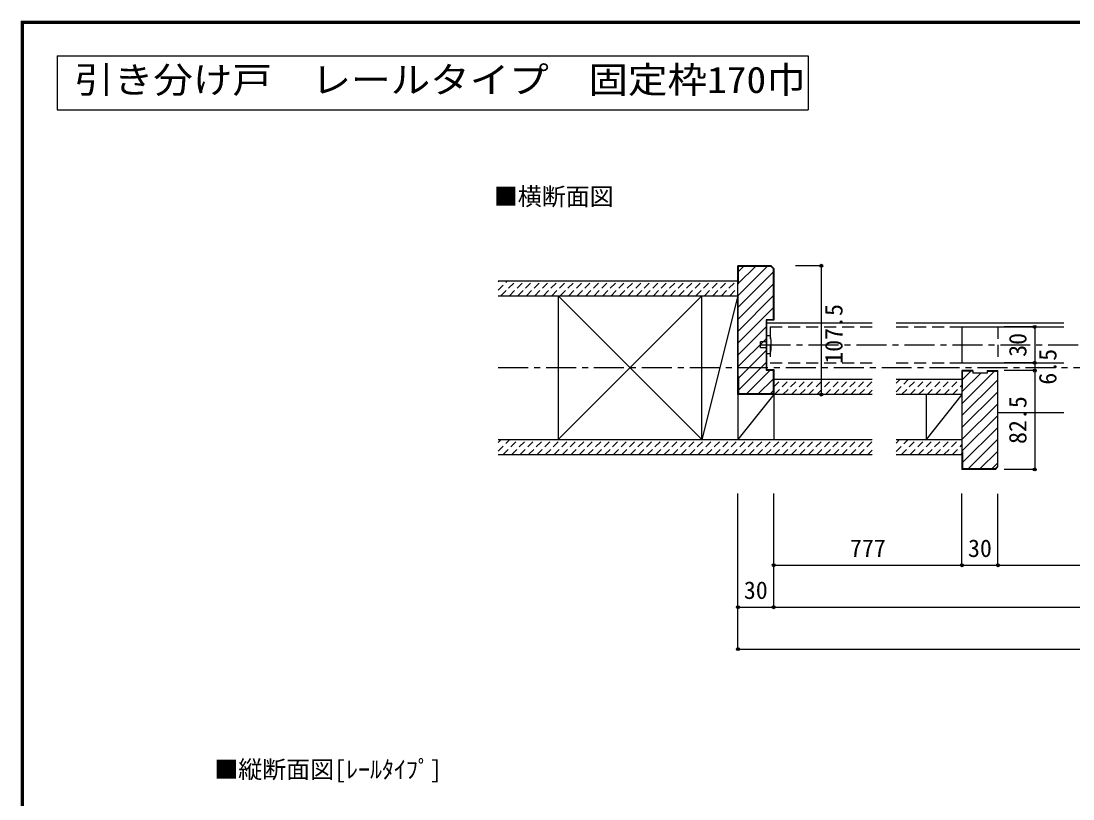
# Model space of a CAD drawing. Units: millimetres, scale not verified. Extents: x -973 to 977, y -718 to 696.
# Drawn here: x -973 to -96, y 46 to 696 of the extents above; entities that cross this region are included whole.
import ezdxf
from ezdxf.enums import TextEntityAlignment as Align

# ---------------------------------------------------------------- set-up
doc = ezdxf.new("R2010")
doc.units = ezdxf.units.MM
doc.header["$LTSCALE"] = 5
doc.header["$PDMODE"] = 32
doc.header["$PDSIZE"] = 2.5
for name, pattern in [('CHAIN1', [8, 5, -1, 1, -1]), ('DASHED1', [1.8, 1.2, -0.6]), ('DASHED2', [3, 2, -1])]:
    doc.linetypes.add(name, pattern=pattern)
for name, color, linetype in [('0-1_通り芯', 4, 'CHAIN1'), ('0-2_柱', 3, 'Continuous'), ('0-3_仕上げ', 2, 'Continuous'), ('0-4_枠', 3, 'Continuous'), ('0-6_扉', 6, 'Continuous'), ('0-7_金物', 7, 'Continuous'), ('0-A_文字', 3, 'Continuous'), ('0-B_寸法', 7, 'Continuous'), ('0-C_ハッチ', 4, 'DASHED1'), ('F-1_枠', 6, 'Continuous')]:
    doc.layers.add(name, color=color, linetype=linetype)
doc.styles.add('ＭＳ ゴシック', font='')
doc.styles.get('ＭＳ ゴシック').set_extended_font_data('MS Gothic')

msp = doc.modelspace()

# ---------------------------------------------------------------- linework, layer by layer
at = {"layer": '0-1_通り芯'}
for p, q in [((-356.347, 425.5), (359.653, 425.5)), ((-575.347, 406.5), (578.653, 406.5))]:
    msp.add_line(p, q, dxfattribs=at)
at = {"layer": '0-2_柱', "color": 7}
for p, q in [((-405.347, 346.5), (-525.347, 466.5)), ((-525.347, 346.5), (-405.347, 466.5)), ((-375.347, 466.5), (-405.347, 346.5)), ((-345.347, 384), (-375.347, 346.5)), ((-188.347, 384), (-218.347, 346.5))]:
    msp.add_line(p, q, dxfattribs=at)
at = {"layer": '0-2_柱'}
for p, q in [((-525.347, 466.5), (-525.347, 346.5)), ((-405.347, 346.5), (-405.347, 466.5)), ((-375.347, 466.5), (-375.347, 346.5)), ((-345.347, 384), (-345.347, 346.5)), ((-218.347, 384), (-218.347, 346.5))]:
    msp.add_line(p, q, dxfattribs=at)
at = {"layer": '0-3_仕上げ'}
for p, q in [((-575.347, 479), (-375.347, 479)), ((-575.347, 466.5), (-375.347, 466.5)), ((-345.347, 396.5), (-345.347, 384)), ((-263.347, 396.5), (-345.347, 396.5)), ((-188.347, 396.5), (-243.347, 396.5)), ((-263.347, 384), (-345.347, 384)), ((-188.347, 384), (-243.347, 384)), ((-575.347, 346.5), (-263.347, 346.5)), ((-243.347, 346.5), (-188.347, 346.5)), ((-575.347, 334), (-263.347, 334)), ((-243.347, 334), (-188.347, 334))]:
    msp.add_line(p, q, dxfattribs=at)
at = {"layer": '0-4_枠'}
for p, q in [((-375.347, 384), (-375.347, 491.5)), ((-347.468, 491.5), (-375.347, 491.5)), ((-347.468, 491.5), (-345.347, 489.379)), ((-347.675, 491), (-374.847, 491)), ((-374.847, 476.5), (-374.847, 491)), ((-347.675, 491), (-345.847, 489.171)), ((-345.847, 489.171), (-345.847, 446.5)), ((-345.347, 489.379), (-345.347, 446)), ((-374.847, 476.5), (-375.347, 476.5)), ((-351.847, 446.5), (-351.847, 404.5)), ((-345.847, 446.5), (-351.847, 446.5)), ((-351.347, 446), (-351.347, 405)), ((-345.347, 446), (-351.347, 446)), ((-351.847, 404.5), (-345.847, 404.5)), ((-351.347, 405), (-345.347, 405)), ((-345.847, 404.5), (-345.847, 384.5)), ((-345.347, 405), (-345.347, 384)), ((-188.347, 404), (-188.347, 321.5)), ((-179.347, 404), (-188.347, 404)), ((-179.347, 404), (-179.347, 402)), ((-167.347, 404), (-167.347, 402)), ((-167.347, 404), (-158.347, 404)), ((-375.347, 399), (-374.847, 399)), ((-374.847, 399), (-374.847, 384.5)), ((-187.847, 389), (-187.847, 403.5)), ((-179.347, 403.5), (-187.847, 403.5)), ((-167.347, 402), (-179.347, 402)), ((-167.347, 403.5), (-158.847, 403.5)), ((-158.847, 403.5), (-158.847, 323.828)), ((-187.847, 389), (-188.347, 389)), ((-345.347, 384), (-375.347, 384)), ((-345.847, 384.5), (-374.847, 384.5)), ((-187.847, 336.5), (-188.347, 336.5)), ((-187.847, 336.5), (-187.847, 322)), ((-160.468, 321.5), (-188.347, 321.5)), ((-160.675, 322), (-187.847, 322)), ((-160.675, 322), (-158.847, 323.828))]:
    msp.add_line(p, q, dxfattribs=at)
at = {"layer": '0-4_枠', "color": 4}
for p, q in [((-351.347, 444), (-263.347, 444)), ((-243.347, 444), (-103.347, 444)), ((-158.347, 369), (-103.347, 369))]:
    msp.add_line(p, q, dxfattribs=at)
at = {"layer": '0-4_枠'}
msp.add_lwpolyline([(-160.468, 321.5), (-158.347, 323.621), (-158.347, 404)], dxfattribs=at)
at = {"layer": '0-6_扉', "color": 2, "linetype": 'DASHED2'}
for p, q in [((-348.347, 440.5), (-348.347, 410.5)), ((-348.347, 440.5), (-263.347, 440.5)), ((-243.347, 440.5), (-188.347, 440.5)), ((-158.347, 440.5), (-158.347, 410.5)), ((-348.347, 410.5), (-263.347, 410.5)), ((-243.347, 410.5), (-188.347, 410.5))]:
    msp.add_line(p, q, dxfattribs=at)
at = {"layer": '0-6_扉'}
for p, q in [((-188.347, 440.5), (-188.347, 410.5)), ((-188.347, 440.5), (-103.347, 440.5)), ((-188.347, 410.5), (-103.347, 410.5))]:
    msp.add_line(p, q, dxfattribs=at)
at = {"layer": '0-7_金物'}
for p, q in [((-351.347, 418), (-351.347, 433)), ((-348.347, 433), (-351.347, 433)), ((-351.347, 428), (-356.347, 428)), ((-348.347, 418), (-351.347, 418))]:
    msp.add_line(p, q, dxfattribs=at)
msp.add_lwpolyline([(-351.347, 423), (-356.347, 423), (-356.347, 428)], dxfattribs=at)
msp.add_arc((-378.798, 425.5), 31.361, 346.16371, 13.83632, dxfattribs=at)
at = {"layer": '0-A_文字'}
for p, q in [((-943.333, 666.667), (-943.333, 621.667)), ((-943.333, 666.667), (-316.667, 666.667)), ((-316.667, 666.667), (-316.667, 621.667)), ((-943.333, 621.667), (-316.667, 621.667))]:
    msp.add_line(p, q, dxfattribs=at)
at = {"layer": '0-B_寸法', "color": 4}
for p, q in [((-305.748, 491.5), (-327.226, 491.5)), ((-305.748, 491.5), (-305.748, 384)), ((-127.642, 440.5), (-153.283, 440.5)), ((-127.642, 440.5), (-127.642, 410.5)), ((-127.642, 410.5), (-153.283, 410.5)), ((-127.642, 404), (-153.283, 404)), ((-127.642, 410.5), (-127.642, 404)), ((-127.642, 404), (-127.642, 321.5)), ((-305.748, 384), (-327.226, 384)), ((-127.642, 321.5), (-153.283, 321.5)), ((-375.347, 171.5), (-375.347, 301.5)), ((-345.347, 206.5), (-345.347, 301.5)), ((-188.347, 241.5), (-188.347, 301.5)), ((-158.347, 241.5), (-158.347, 301)), ((-345.347, 241.5), (-188.347, 241.5)), ((-188.347, 241.5), (191.653, 241.5)), ((-375.347, 206.5), (378.653, 206.5)), ((-375.347, 171.5), (378.653, 171.5))]:
    msp.add_line(p, q, dxfattribs=at)
at = {"layer": '0-B_寸法'}
for p in [(-305.748, 491.5), (-127.642, 440.5), (-127.642, 410.5), (-127.642, 404), (-305.748, 384), (-127.642, 321.5), (-345.347, 241.5), (-188.347, 241.5), (-158.347, 241.5), (-375.347, 206.5), (-345.347, 206.5), (-375.347, 171.5)]:
    msp.add_point(p, dxfattribs=at)
at = {"layer": '0-C_ハッチ', "linetype": 'Continuous'}
for p, q in [((-375.347, 466.487), (-350.834, 491)), ((-375.347, 456.587), (-345.847, 486.087)), ((-374.847, 476.886), (-360.733, 491)), ((-374.847, 486.786), (-370.633, 491)), ((-375.347, 476.386), (-375.233, 476.5)), ((-375.347, 446.688), (-345.847, 476.188)), ((-375.347, 436.788), (-345.847, 466.288)), ((-375.347, 426.889), (-345.847, 456.389)), ((-375.347, 416.989), (-351.847, 440.489)), ((-375.347, 407.09), (-351.847, 430.59)), ((-374.847, 397.69), (-351.847, 420.69)), ((-374.847, 387.791), (-351.847, 410.791)), ((-368.238, 384.5), (-348.238, 404.5)), ((-358.339, 384.5), (-345.847, 396.992)), ((-188.347, 376.301), (-161.148, 403.5)), ((-188.347, 386.2), (-172.547, 402)), ((-188.347, 366.401), (-158.847, 395.901)), ((-187.847, 396.6), (-180.947, 403.5)), ((-348.439, 384.5), (-345.847, 387.092)), ((-188.347, 356.502), (-158.847, 386.002)), ((-188.347, 346.602), (-158.847, 376.102)), ((-188.347, 336.703), (-158.847, 366.203)), ((-187.847, 327.303), (-158.847, 356.303)), ((-183.251, 322), (-158.847, 346.404)), ((-173.351, 322), (-158.847, 336.505)), ((-163.452, 322), (-158.847, 326.605))]:
    msp.add_line(p, q, dxfattribs=at)
at = {"layer": '0-C_ハッチ'}
for p, q in [((-575.347, 471.163), (-567.51, 479)), ((-575.347, 478.234), (-574.581, 479)), ((-572.939, 466.5), (-560.439, 479)), ((-565.868, 466.5), (-553.368, 479)), ((-558.797, 466.5), (-546.297, 479)), ((-551.726, 466.5), (-539.226, 479)), ((-544.655, 466.5), (-532.155, 479)), ((-537.584, 466.5), (-525.084, 479)), ((-530.513, 466.5), (-518.013, 479)), ((-523.442, 466.5), (-510.942, 479)), ((-516.371, 466.5), (-503.871, 479)), ((-509.3, 466.5), (-496.8, 479)), ((-502.229, 466.5), (-489.729, 479)), ((-495.158, 466.5), (-482.658, 479)), ((-488.086, 466.5), (-475.586, 479)), ((-481.015, 466.5), (-468.515, 479)), ((-473.944, 466.5), (-461.444, 479)), ((-466.873, 466.5), (-454.373, 479)), ((-459.802, 466.5), (-447.302, 479)), ((-452.731, 466.5), (-440.231, 479)), ((-445.66, 466.5), (-433.16, 479)), ((-438.589, 466.5), (-426.089, 479)), ((-431.518, 466.5), (-419.018, 479)), ((-424.447, 466.5), (-411.947, 479)), ((-417.376, 466.5), (-404.876, 479)), ((-410.305, 466.5), (-397.805, 479)), ((-403.234, 466.5), (-390.734, 479)), ((-396.163, 466.5), (-383.663, 479)), ((-389.092, 466.5), (-376.592, 479)), ((-382.02, 466.5), (-375.347, 473.173)), ((-345.347, 390.465), (-339.312, 396.5)), ((-344.741, 384), (-332.241, 396.5)), ((-337.67, 384), (-325.17, 396.5)), ((-330.599, 384), (-318.099, 396.5)), ((-323.528, 384), (-311.028, 396.5)), ((-316.457, 384), (-303.957, 396.5)), ((-309.386, 384), (-296.886, 396.5)), ((-302.315, 384), (-289.815, 396.5)), ((-295.244, 384), (-282.744, 396.5)), ((-288.173, 384), (-275.673, 396.5)), ((-281.102, 384), (-268.602, 396.5)), ((-243.347, 386.399), (-233.246, 396.5)), ((-243.347, 393.47), (-240.317, 396.5)), ((-238.675, 384), (-226.175, 396.5)), ((-231.604, 384), (-219.104, 396.5)), ((-224.533, 384), (-212.033, 396.5)), ((-217.462, 384), (-204.962, 396.5)), ((-210.391, 384), (-197.891, 396.5)), ((-203.32, 384), (-190.82, 396.5)), ((-274.031, 384), (-263.347, 394.684)), ((-266.96, 384), (-263.347, 387.613)), ((-196.249, 384), (-188.347, 391.902)), ((-189.178, 384), (-188.347, 384.831)), ((-575.347, 336.813), (-565.66, 346.5)), ((-575.347, 343.884), (-572.731, 346.5)), ((-571.089, 334), (-558.589, 346.5)), ((-564.018, 334), (-551.518, 346.5)), ((-556.947, 334), (-544.447, 346.5)), ((-549.876, 334), (-537.376, 346.5)), ((-542.805, 334), (-530.305, 346.5)), ((-535.734, 334), (-523.234, 346.5)), ((-528.663, 334), (-516.163, 346.5)), ((-521.592, 334), (-509.092, 346.5)), ((-514.52, 334), (-502.02, 346.5)), ((-507.449, 334), (-494.949, 346.5)), ((-500.378, 334), (-487.878, 346.5)), ((-493.307, 334), (-480.807, 346.5)), ((-486.236, 334), (-473.736, 346.5)), ((-479.165, 334), (-466.665, 346.5)), ((-472.094, 334), (-459.594, 346.5)), ((-465.023, 334), (-452.523, 346.5)), ((-457.952, 334), (-445.452, 346.5)), ((-450.881, 334), (-438.381, 346.5)), ((-443.81, 334), (-431.31, 346.5)), ((-436.739, 334), (-424.239, 346.5)), ((-429.668, 334), (-417.168, 346.5)), ((-422.597, 334), (-410.097, 346.5)), ((-415.525, 334), (-403.025, 346.5)), ((-408.454, 334), (-395.954, 346.5)), ((-401.383, 334), (-388.883, 346.5)), ((-394.312, 334), (-381.812, 346.5)), ((-387.241, 334), (-374.741, 346.5)), ((-380.17, 334), (-367.67, 346.5)), ((-373.099, 334), (-360.599, 346.5)), ((-366.028, 334), (-353.528, 346.5)), ((-358.957, 334), (-346.457, 346.5)), ((-351.886, 334), (-339.386, 346.5)), ((-344.815, 334), (-332.315, 346.5)), ((-337.744, 334), (-325.244, 346.5)), ((-330.673, 334), (-318.173, 346.5)), ((-323.602, 334), (-311.102, 346.5)), ((-316.531, 334), (-304.031, 346.5)), ((-309.459, 334), (-296.959, 346.5)), ((-302.388, 334), (-289.888, 346.5)), ((-295.317, 334), (-282.817, 346.5)), ((-288.246, 334), (-275.746, 346.5)), ((-281.175, 334), (-268.675, 346.5)), ((-274.104, 334), (-263.347, 344.757)), ((-243.347, 336.473), (-233.32, 346.5)), ((-243.347, 343.544), (-240.391, 346.5)), ((-238.749, 334), (-226.249, 346.5)), ((-231.678, 334), (-219.178, 346.5)), ((-224.607, 334), (-212.107, 346.5)), ((-217.536, 334), (-205.036, 346.5)), ((-210.465, 334), (-197.965, 346.5)), ((-203.393, 334), (-190.893, 346.5)), ((-267.033, 334), (-263.347, 337.686)), ((-196.322, 334), (-188.347, 341.975)), ((-189.251, 334), (-188.347, 334.904))]:
    msp.add_line(p, q, dxfattribs=at)
at = {"layer": 'F-1_枠'}
for p, q in [((-973.347, 695.833), (976.653, 695.833)), ((-973.347, 695.833), (-973.347, -700.833)), ((-973.347, 695), (976.653, 695)), ((-973.347, 694.167), (976.653, 694.167)), ((-972.514, 695.833), (-972.514, -700.833)), ((-971.68, 695.833), (-971.68, -700.833))]:
    msp.add_line(p, q, dxfattribs=at)

# ---------------------------------------------------------------- texts
at = {"layer": '0-A_文字', "style": 'ＭＳ ゴシック', "width": 1.1}
msp.add_text('引き分け戸\u3000レールタイプ\u3000固定枠170巾', height=21.99, dxfattribs=at).set_placement((-928.958, 629.167), align=Align.BOTTOM_LEFT)
at = {"layer": '0-A_文字', "color": 7, "style": 'ＭＳ ゴシック'}
for s, p in [('■横断面図', (-578.922, 537.633)), ('■縦断面図[ﾚｰﾙﾀｲﾌﾟ]', (-812.147, 59.319))]:
    msp.add_text(s, height=14.66, dxfattribs=at).set_placement(p, align=Align.BOTTOM_LEFT)
at = {"layer": '0-B_寸法', "style": 'ＭＳ ゴシック'}
for s, p in [('107.5', (-283.614, 409.698)), ('30', (-130.142, 415.5)), ('6.5', (-105.142, 392.25)), ('82.5', (-130.142, 342.75))]:
    msp.add_text(s, height=14.66, rotation=90, dxfattribs=at).set_placement(p, align=Align.BOTTOM_LEFT)
for s, p in [('777', (-281.847, 244)), ('30', (-183.347, 244)), ('30', (-370.347, 209))]:
    msp.add_text(s, height=14.66, dxfattribs=at).set_placement(p, align=Align.BOTTOM_LEFT)

doc.saveas('drawing.dxf')
